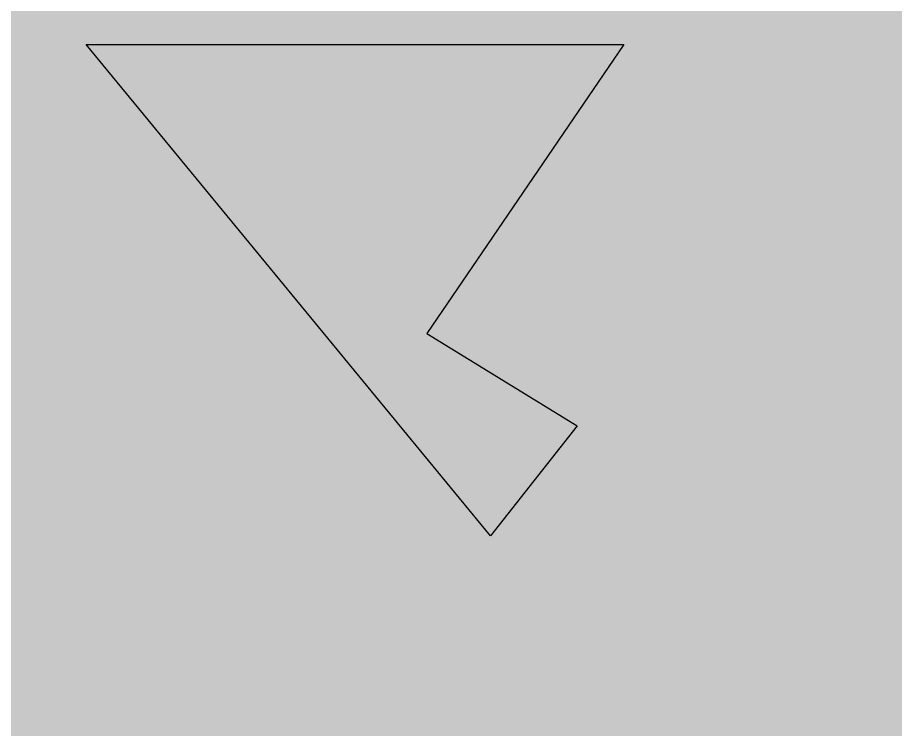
# Model space of a CAD drawing. Header units: millimetres. Extents: x 0 to 900, y 0 to 1200.
# Drawn here: x 82.1 to 177.2, y 377.9 to 455.1 of the extents above; entities that cross this region are included whole.
import ezdxf

# ---------------------------------------------------------------- set-up
doc = ezdxf.new("R2010")
doc.units = ezdxf.units.MM
doc.layers.add('GSCOLORFILL', color=3, linetype='Continuous', lineweight=0)
doc.layers.add('Layer 1', color=1, linetype='Continuous')
doc.layers.add('YELLOW', color=7, linetype='Continuous', true_color=0xfedb00)

# ---------------------------------------------------------------- blocks, each defined once
blk = doc.blocks.new('*U45')
at = {"layer": 'GSCOLORFILL', "true_color": 0xfedb00, "transparency": 33554687}
blk.add_hatch(color=40, dxfattribs=at).paths.add_polyline_path([(-350, -600), (350, -600, 0.414214), (450, -500), (450, 500, 0.414214), (350, 600), (-350, 600, 0.414214), (-450, 500), (-450, -500, 0.414214)])

msp = doc.modelspace()

# ---------------------------------------------------------------- hatches: boundary and pattern name
at = {"layer": 'Layer 1'}
h = msp.add_hatch(color=256, dxfattribs=at)
h.dxf.hatch_style = 1
edge = h.paths.add_edge_path()
edge.add_arc((447.669, 743.714), 365, 0, 360)
h = msp.add_hatch(color=256, dxfattribs=at)
h.dxf.hatch_style = 1
edge = h.paths.add_edge_path()
edge.add_spline(control_points=[(89.552, 452.17), (89.552, 452.17), (133.351, 398.926), (133.351, 398.926), (133.351, 398.926), (133.351, 398.926), (142.747, 410.818), (142.747, 410.818), (142.747, 410.818), (142.747, 410.818), (126.451, 420.85), (126.451, 420.85), (126.451, 420.85), (126.451, 420.85), (147.787, 452.17), (147.787, 452.17), (147.787, 452.17), (147.787, 452.17), (89.552, 452.17), (89.552, 452.17)], knot_values=[0, 0, 0, 0, 0.166667, 0.166667, 0.166667, 0.166667, 0.333333, 0.333333, 0.333333, 0.333333, 0.5, 0.5, 0.5, 0.5, 0.666667, 0.666667, 0.666667, 0.666667, 1, 1, 1, 1], degree=3, periodic=0)
edge = h.paths.add_edge_path()
edge.add_spline(control_points=[(152.143, 452.17), (152.143, 452.17), (152.143, 422.416), (152.143, 422.416), (152.143, 422.416), (152.143, 422.416), (175.584, 451.778), (175.584, 451.778), (175.584, 451.778), (175.584, 451.778), (152.143, 452.17), (152.143, 452.17)], knot_values=[0, 0, 0, 0, 0.25, 0.25, 0.25, 0.25, 0.5, 0.5, 0.5, 0.5, 1, 1, 1, 1], degree=3, periodic=0)
at = {"layer": 'YELLOW'}
h = msp.add_hatch(color=256, dxfattribs=at)
h.dxf.hatch_style = 1
edge = h.paths.add_edge_path(flags=17)
edge.add_spline(control_points=[(189.095, 500.987), (187.416, 497.208), (186.016, 493.71), (184.617, 490.212), (184.617, 490.212), (187.975, 486.714), (191.334, 483.355), (194.972, 479.997), (194.972, 479.997), (196.651, 484.475), (198.75, 489.372), (201.129, 494.83), (201.129, 494.83), (201.129, 494.83), (189.095, 500.987), (189.095, 500.987)], knot_values=[0, 0, 0, 0, 0.2, 0.2, 0.2, 0.2, 0.4, 0.4, 0.4, 0.4, 0.6, 0.6, 0.6, 0.6, 1, 1, 1, 1], degree=3, periodic=0)
edge = h.paths.add_edge_path(flags=17)
edge.add_spline(control_points=[(205.746, 536.249), (205.746, 536.249), (217.781, 530.092), (217.781, 530.092), (217.781, 530.092), (224.217, 542.826), (231.913, 556.819), (240.869, 571.651), (240.869, 571.651), (240.869, 571.651), (229.954, 579.488), (229.954, 579.488), (229.954, 579.488), (220.579, 563.955), (212.603, 549.542), (205.746, 536.249)], knot_values=[0, 0, 0, 0, 0.2, 0.2, 0.2, 0.2, 0.4, 0.4, 0.4, 0.4, 0.6, 0.6, 0.6, 0.6, 1, 1, 1, 1], degree=3, periodic=0)
edge = h.paths.add_edge_path(flags=17)
edge.add_spline(control_points=[(276.271, 647.494), (267.176, 635.46), (258.78, 623.705), (250.944, 612.231), (250.944, 612.231), (250.944, 612.231), (261.859, 604.535), (261.859, 604.535), (261.859, 604.535), (269.695, 616.009), (278.091, 627.903), (287.326, 639.937), (287.326, 639.937), (288.166, 641.057), (289.145, 642.176), (289.985, 643.296), (289.985, 643.296), (289.985, 643.296), (279.77, 651.971), (279.77, 651.971), (279.77, 651.971), (278.65, 650.432), (277.531, 648.893), (276.271, 647.494)], knot_values=[0, 0, 0, 0, 0.142857, 0.142857, 0.142857, 0.142857, 0.285714, 0.285714, 0.285714, 0.285714, 0.428571, 0.428571, 0.428571, 0.428571, 0.571429, 0.571429, 0.571429, 0.571429, 0.714286, 0.714286, 0.714286, 0.714286, 1, 1, 1, 1], degree=3, periodic=0)
edge = h.paths.add_edge_path(flags=17)
edge.add_spline(control_points=[(304.397, 682.196), (304.397, 682.196), (314.472, 673.521), (314.472, 673.521), (314.472, 673.521), (324.827, 685.555), (335.462, 697.309), (346.517, 708.923), (346.517, 708.923), (346.517, 708.923), (337.421, 718.578), (337.421, 718.578), (337.421, 718.578), (325.947, 706.684), (315.032, 694.51), (304.397, 682.196)], knot_values=[0, 0, 0, 0, 0.2, 0.2, 0.2, 0.2, 0.4, 0.4, 0.4, 0.4, 0.6, 0.6, 0.6, 0.6, 1, 1, 1, 1], degree=3, periodic=0)
edge = h.paths.add_edge_path(flags=17)
edge.add_spline(control_points=[(364.987, 746.005), (364.987, 746.005), (374.223, 736.35), (374.223, 736.35), (374.223, 736.35), (385.697, 747.264), (397.591, 757.899), (409.905, 768.254), (409.905, 768.254), (409.905, 768.254), (401.649, 778.748), (401.649, 778.748), (401.649, 778.748), (389.055, 768.114), (376.881, 757.199), (364.987, 746.005)], knot_values=[0, 0, 0, 0, 0.2, 0.2, 0.2, 0.2, 0.4, 0.4, 0.4, 0.4, 0.6, 0.6, 0.6, 0.6, 1, 1, 1, 1], degree=3, periodic=0)
edge = h.paths.add_edge_path(flags=16)
edge.add_spline(control_points=[(445.867, 814.011), (441.109, 810.513), (436.492, 806.874), (431.874, 803.376), (431.874, 803.376), (431.874, 803.376), (440.13, 792.881), (440.13, 792.881), (440.13, 792.881), (444.748, 796.38), (449.365, 800.018), (454.123, 803.516), (454.123, 803.516), (462.239, 809.533), (470.495, 815.41), (478.751, 821.147), (478.751, 821.147), (478.751, 821.147), (471.614, 832.342), (471.614, 832.342), (471.614, 832.342), (462.799, 826.325), (454.263, 820.168), (445.867, 814.011)], knot_values=[0, 0, 0, 0, 0.142857, 0.142857, 0.142857, 0.142857, 0.285714, 0.285714, 0.285714, 0.285714, 0.428571, 0.428571, 0.428571, 0.428571, 0.571429, 0.571429, 0.571429, 0.571429, 0.714286, 0.714286, 0.714286, 0.714286, 1, 1, 1, 1], degree=3, periodic=0)
edge = h.paths.add_edge_path(flags=16)
edge.add_spline(control_points=[(503.938, 853.891), (503.938, 853.891), (511.215, 842.697), (511.215, 842.697), (511.215, 842.697), (524.648, 851.232), (538.221, 859.348), (552.214, 867.324), (552.214, 867.324), (552.214, 867.324), (546.057, 879.079), (546.057, 879.079), (546.057, 879.079), (531.645, 870.963), (517.651, 862.567), (503.938, 853.891)], knot_values=[0, 0, 0, 0, 0.2, 0.2, 0.2, 0.2, 0.4, 0.4, 0.4, 0.4, 0.6, 0.6, 0.6, 0.6, 1, 1, 1, 1], degree=3, periodic=0)
edge = h.paths.add_edge_path(flags=16)
edge.add_spline(control_points=[(580.2, 897.689), (580.2, 897.689), (586.497, 885.935), (586.497, 885.935), (586.497, 885.935), (600.49, 893.212), (614.903, 900.208), (629.456, 907.065), (629.456, 907.065), (629.456, 907.065), (624.418, 919.379), (624.418, 919.379), (624.418, 919.379), (609.446, 912.382), (594.613, 905.246), (580.2, 897.689)], knot_values=[0, 0, 0, 0, 0.2, 0.2, 0.2, 0.2, 0.4, 0.4, 0.4, 0.4, 0.6, 0.6, 0.6, 0.6, 1, 1, 1, 1], degree=3, periodic=0)
edge = h.paths.add_edge_path()
edge.add_spline(control_points=[(730.206, 955.061), (346.796, 955.061), (160.281, 809.087), (82.479, 719.811), (82.479, 719.811), (84.718, 683.149), (92.025, 647.294), (104.339, 614.411), (104.339, 614.411), (277.293, 878.319), (606.507, 939.948), (702.919, 952.122), (702.919, 952.122), (688.506, 946.665), (674.094, 941.068), (660.101, 935.051), (660.101, 935.051), (660.101, 935.051), (665.138, 922.737), (665.138, 922.737), (665.138, 922.737), (678.571, 928.474), (692.285, 933.931), (706.138, 939.109), (706.138, 939.109), (401.089, 733.691), (329.025, 515.862), (313.353, 402.518), (313.353, 402.518), (338.261, 392.723), (364.428, 385.446), (391.714, 381.249), (391.714, 381.249), (420.54, 702.529), (690.326, 923.996), (726.288, 951.982), (726.288, 951.982), (726.288, 951.982), (730.206, 955.061), (730.206, 955.061)], knot_values=[0, 0, 0, 0, 0.090909, 0.090909, 0.090909, 0.090909, 0.181818, 0.181818, 0.181818, 0.181818, 0.272727, 0.272727, 0.272727, 0.272727, 0.363636, 0.363636, 0.363636, 0.363636, 0.454545, 0.454545, 0.454545, 0.454545, 0.545455, 0.545455, 0.545455, 0.545455, 0.636364, 0.636364, 0.636364, 0.636364, 0.727273, 0.727273, 0.727273, 0.727273, 0.818182, 0.818182, 0.818182, 0.818182, 1, 1, 1, 1], degree=3, periodic=0)

# ---------------------------------------------------------------- linework, layer by layer
at = {"layer": 'Layer 1'}
msp.add_open_spline([(89.552, 452.17), (89.552, 452.17), (133.351, 398.926), (133.351, 398.926), (133.351, 398.926), (133.351, 398.926), (142.747, 410.818), (142.747, 410.818), (142.747, 410.818), (142.747, 410.818), (126.451, 420.85), (126.451, 420.85), (126.451, 420.85), (126.451, 420.85), (147.787, 452.17), (147.787, 452.17), (147.787, 452.17), (147.787, 452.17), (89.552, 452.17), (89.552, 452.17)], degree=3, knots=[0, 0, 0, 0, 0.166667, 0.166667, 0.166667, 0.166667, 0.333333, 0.333333, 0.333333, 0.333333, 0.5, 0.5, 0.5, 0.5, 0.666667, 0.666667, 0.666667, 0.666667, 1, 1, 1, 1], dxfattribs=at)
at = {"layer": 'YELLOW'}
msp.add_circle((447.669, 743.714), 365, dxfattribs=at)
msp.add_open_spline([(730.206, 955.061), (346.796, 955.061), (160.281, 809.087), (82.479, 719.811), (82.479, 719.811), (84.718, 683.149), (92.025, 647.294), (104.339, 614.411), (104.339, 614.411), (277.293, 878.319), (606.507, 939.948), (702.919, 952.122), (702.919, 952.122), (688.506, 946.665), (674.094, 941.068), (660.101, 935.051), (660.101, 935.051), (660.101, 935.051), (665.138, 922.737), (665.138, 922.737), (665.138, 922.737), (678.571, 928.474), (692.285, 933.931), (706.138, 939.109), (706.138, 939.109), (401.089, 733.691), (329.025, 515.862), (313.353, 402.518), (313.353, 402.518), (338.261, 392.723), (364.428, 385.446), (391.714, 381.249), (391.714, 381.249), (420.54, 702.529), (690.326, 923.996), (726.288, 951.982), (726.288, 951.982), (726.288, 951.982), (730.206, 955.061), (730.206, 955.061)], degree=3, knots=[0, 0, 0, 0, 0.090909, 0.090909, 0.090909, 0.090909, 0.181818, 0.181818, 0.181818, 0.181818, 0.272727, 0.272727, 0.272727, 0.272727, 0.363636, 0.363636, 0.363636, 0.363636, 0.454545, 0.454545, 0.454545, 0.454545, 0.545455, 0.545455, 0.545455, 0.545455, 0.636364, 0.636364, 0.636364, 0.636364, 0.727273, 0.727273, 0.727273, 0.727273, 0.818182, 0.818182, 0.818182, 0.818182, 1, 1, 1, 1], dxfattribs=at)

# ---------------------------------------------------------------- block references
at = {"layer": 'GSCOLORFILL'}
msp.add_blockref('*U45', (450, 600), dxfattribs=at)

doc.saveas('drawing.dxf')
